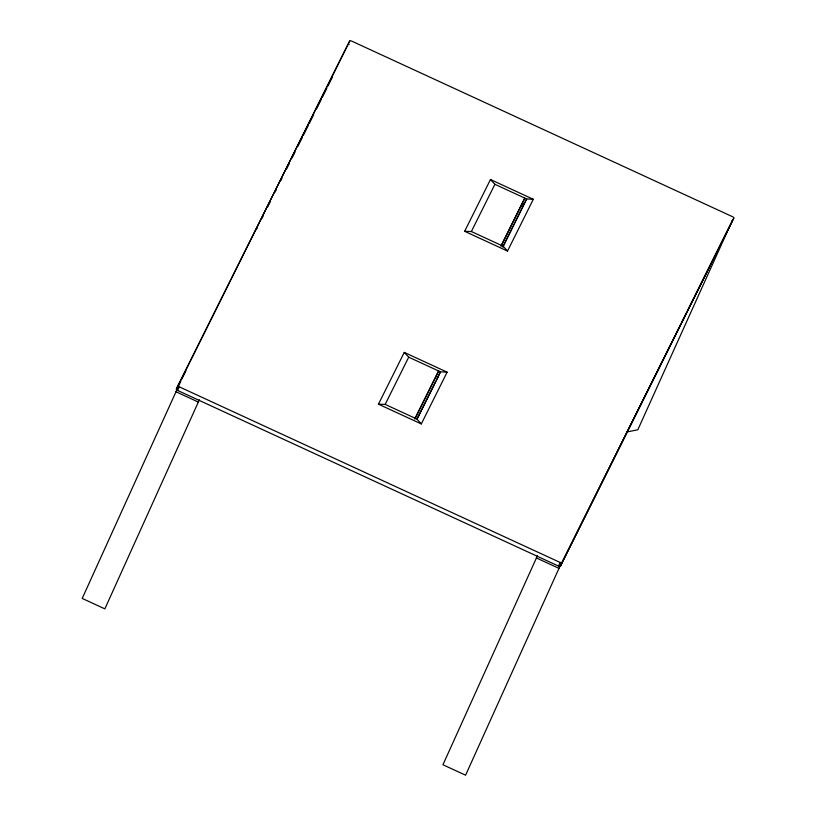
<?xml version="1.0" encoding="UTF-8"?>
<svg xmlns="http://www.w3.org/2000/svg" width="816" height="816" viewBox="0 0 816 816"><rect width="100%" height="100%" fill="white"/><g stroke="black" fill="none" stroke-linecap="round" stroke-linejoin="round"><path stroke-width="1.22" d="M176.378 388.977L349.676 41.065A1.785 0.806 24.3 0 1 351.655 41.086L732.523 216.699A1.785 0.806 24.3 0 1 733.788 218.168L560.48 566.08A1.785 0.806 24.3 0 1 558.501 566.059L177.633 390.446A1.785 0.806 24.3 0 1 176.378 388.977L349.676 41.065M180.724 381.337L82.212 598.424L104.856 608.869L199.379 399.748M177.633 390.446L179.265 386.825A1.785 0.806 24.3 0 1 178.01 385.356M414.875 419.128L438.631 370.984L415.089 418.2M436.54 380.195L440.467 371.831L447.127 372.167L421.311 423.932L378.451 404.175L404.267 352.4L447.127 372.167M501.024 246.361L524.831 198.104L501.279 245.33M502.85 247.228L526.657 198.951L533.317 199.288L507.511 251.063L464.651 231.305L490.467 179.53L533.317 199.288M537.479 555.645L442.945 764.755L465.589 775.2L558.98 568.364L674.944 335.804M558.501 566.059L560.133 562.448A1.785 0.806 24.3 0 0 562.112 562.469L733.788 218.168M560.48 566.08L562.112 562.469M181.856 379.052L185.834 371.076M256.326 229.714L257.458 227.429M262.007 218.311L263.14 216.036M267.689 206.917L270.535 201.215M275.084 192.097L276.216 189.812M280.765 180.693L281.897 178.418M286.447 169.289L289.292 163.598M292.128 157.896L294.974 152.194M297.82 146.492L302.369 137.374M303.501 135.089L308.05 125.97M309.182 123.695L313.732 114.577M316.577 108.875L321.127 99.756M322.259 97.471L326.808 88.352M327.94 86.078L332.489 76.949M378.451 404.175L385.162 404.399L408.714 357.184L404.267 352.4M464.651 231.305L471.362 231.53L494.904 184.314L490.467 179.53M421.311 423.932L416.915 419.047L440.467 371.831L408.714 357.184M507.511 251.063L503.115 246.177L526.657 198.951L494.904 184.314M417.863 417.659L435.979 381.337M676.076 333.53L680.626 324.401M681.758 322.126L686.307 313.007M687.449 310.723L693.702 298.187M694.834 295.902L731.218 222.941L637.826 429.777L627.116 431.929M522.383 203.531L524.209 204.377M521.261 205.785L523.087 206.621M471.362 231.53L503.115 246.177M436.183 376.4L438.019 377.247M385.162 404.399L416.915 419.047M179.265 386.825L560.133 562.448M175.603 391.588L198.247 402.033M536.336 557.92L558.98 568.364M348.442 44.421A1.785 0.806 24.3 0 1 349.166 44.421M731.656 220.789A1.785 0.806 24.3 0 1 732.156 221.789"/></g></svg>
